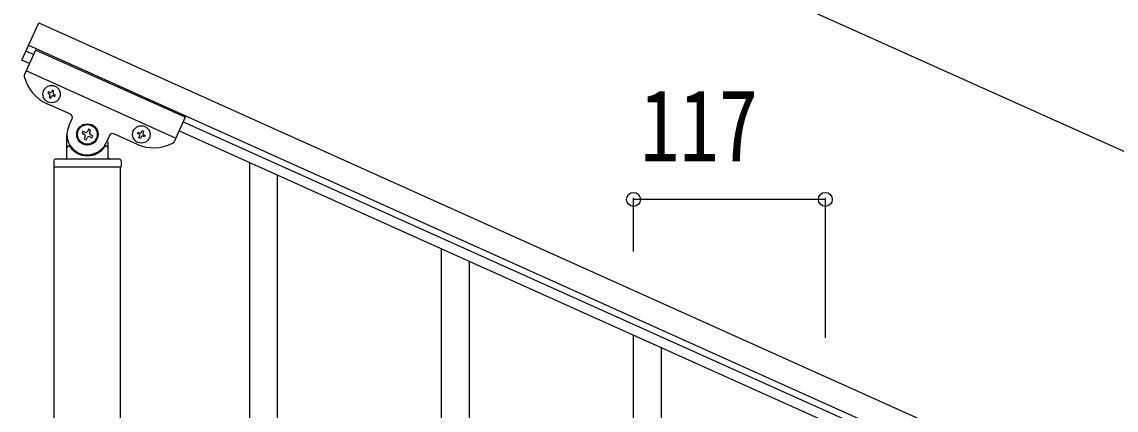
# Model space of a CAD drawing. Units: millimetres, scale not verified. Extents: x -4143 to 4140, y -2900 to 2898.
# Drawn here: x 765 to 1432, y -1011 to -774 of the extents above; entities that cross this region are included whole.
import ezdxf
from ezdxf.enums import TextEntityAlignment as Align

# ---------------------------------------------------------------- set-up
doc = ezdxf.new("R2010")
doc.units = ezdxf.units.MM
doc.header["$LTSCALE"] = 10
doc.layers.add('0-3_YKK_A1', color=4, linetype='Continuous')
doc.layers.add('0-4_YKK_D', color=6, linetype='Continuous')
doc.styles.add('ＭＳ ゴシック', font='')
doc.styles.get('ＭＳ ゴシック').set_extended_font_data('MS Gothic')

msp = doc.modelspace()

# ---------------------------------------------------------------- linework, layer by layer
at = {"layer": '0-3_YKK_A1'}
for p, q in [((764.95, -797.15), (775.21, -774.35)), ((775.21, -774.35), (1581.55, -1137.24)), ((773.25, -790.98), (766.55, -805.86)), ((772, -793.74), (767.41, -791.68)), ((769.05, -788.03), (1575.39, -1150.92)), ((864.44, -832.02), (773.25, -790.98)), ((769.54, -799.21), (764.95, -797.15)), ((858.69, -844.78), (767.5, -803.74)), ((781.95, -816.85), (781.08, -816.45)), ((784.19, -818.91), (785.06, -819.3)), ((794.54, -830.17), (780.4, -823.8)), ((793.49, -837.37), (795.54, -832.81)), ((864.44, -832.02), (857.74, -846.9)), ((803.35, -841.09), (802.15, -840.54)), ((1530.25, -1141.57), (860.73, -840.25)), ((1532.72, -1136.1), (863.19, -834.78)), ((792.39, -856.5), (792.39, -842.5)), ((806.42, -843.91), (807.63, -844.46)), ((818.34, -843.07), (816.29, -847.63)), ((817.39, -847.05), (817.39, -856.5)), ((835.12, -848.43), (820.98, -842.07)), ((836.28, -842.35), (835.4, -841.95)), ((839.3, -842.65), (840.17, -843.05)), ((793.39, -849.5), (793.66, -849.5)), ((816.39, -849.5), (816.11, -849.5)), ((784.39, -858.5), (784.39, -862)), ((824.39, -857.5), (785.39, -857.5)), ((825.39, -858.5), (825.39, -862)), ((903.89, -1515.81), (903.89, -859.68)), ((825.14, -862.5), (784.64, -862.5)), ((784.64, -1497.48), (784.64, -862.5)), ((824.89, -862.5), (784.89, -862.5)), ((825.14, -1497.48), (825.14, -862.5)), ((920.89, -1523.46), (920.89, -867.33)), ((1020.89, -1150.74), (1020.89, -912.33)), ((1037.89, -1143.66), (1037.89, -919.98)), ((1137.89, -1148.93), (1137.89, -964.99)), ((1154.89, -1116.01), (1154.89, -972.64))]:
    msp.add_line(p, q, dxfattribs=at)
for points in [[(781.08, -816.45), (780.69, -817.33), (781.56, -817.72)], [(782.04, -818.99), (781.65, -819.87), (782.52, -820.26), (782.92, -819.39)], [(784.1, -816.76), (784.49, -815.89), (783.62, -815.49), (783.22, -816.37)], [(785.06, -819.3), (785.46, -818.42), (784.58, -818.03)], [(802.15, -840.54), (801.61, -841.75), (802.81, -842.29)], [(806.3, -840.97), (806.84, -839.76), (805.64, -839.22), (805.1, -840.42)], [(837.94, -840.99), (838.33, -840.12), (839.21, -840.51), (838.81, -841.39)], [(803.47, -844.03), (802.93, -845.24), (804.14, -845.78), (804.68, -844.58)], [(807.63, -844.46), (808.17, -843.25), (806.96, -842.71)], [(835.4, -841.95), (835.79, -841.08), (836.67, -841.47)], [(837.63, -844.01), (837.24, -844.89), (836.36, -844.49), (836.76, -843.62)], [(840.17, -843.05), (839.78, -843.92), (838.9, -843.53)]]:
    msp.add_lwpolyline(points, dxfattribs=at)
for centre, radius in [((783.07, -817.88), 5.3), ((804.89, -842.5), 6.5), ((804.89, -842.5), 6), ((837.79, -842.5), 5.3)]:
    msp.add_circle(centre, radius, dxfattribs=at)
for centre, radius, start, end in [((768.37, -806.68), 2, 155.77, 194.26995), ((790.66, -801.01), 25, 194.26995, 245.77), ((781.17, -818.6), 0.96, 335.77, 65.77), ((782.35, -815.97), 0.96, 245.77, 335.77), ((783.79, -819.78), 0.96, 65.77, 155.77), ((784.98, -817.16), 0.96, 155.77, 245.77), ((793.72, -831.99), 2, 335.77, 65.77), ((804.89, -842.5), 12.5, 155.77, 335.77), ((803.89, -839.88), 1.32, 245.77, 335.77), ((802.27, -843.49), 1.32, 335.77, 65.77), ((805.88, -845.12), 1.32, 65.77, 155.77), ((807.51, -841.51), 1.32, 155.77, 245.77), ((820.16, -843.89), 2, 65.77, 155.77), ((835.88, -843.22), 0.96, 335.77, 65.77), ((837.06, -840.6), 0.96, 245.77, 335.77), ((838.51, -844.41), 0.96, 65.77, 155.77), ((839.69, -841.78), 0.96, 155.77, 245.77), ((855.92, -846.07), 2, 297.27005, 335.77), ((793.39, -850.5), 1, 90, 180), ((793.66, -850), 0.5, 33.74899, 90), ((804.89, -842.5), 13, 213.74899, 326.25101), ((816.11, -850), 0.5, 90, 146.25101), ((816.39, -850.5), 1, 0, 90), ((845.38, -825.63), 25, 245.77, 297.27005), ((785.39, -858.5), 1, 90, 180), ((791.39, -856.5), 1, 270, 0), ((818.39, -856.5), 1, 180, 270), ((824.39, -858.5), 1, 0, 90), ((784.89, -862), 0.5, 180, 270), ((824.89, -862), 0.5, 270, 0)]:
    msp.add_arc(centre, radius, start, end, dxfattribs=at)
at = {"layer": '0-4_YKK_D'}
for p, q in [((857.3, -591.94), (1663.64, -954.83)), ((1137.89, -913.99), (1137.89, -881.12)), ((1254.89, -882.12), (1137.89, -882.12)), ((1254.89, -966.64), (1254.89, -881.12))]:
    msp.add_line(p, q, dxfattribs=at)
for centre in [(1137.89, -882.12), (1254.89, -882.12)]:
    msp.add_circle(centre, 4.25, dxfattribs=at)

# ---------------------------------------------------------------- texts
at = {"layer": '0-4_YKK_D', "style": 'ＭＳ ゴシック', "width": 0.8}
msp.add_text('117', height=43.99, dxfattribs=at).set_placement((1141.99, -872.12), align=Align.BOTTOM_LEFT)

doc.saveas('drawing.dxf')
